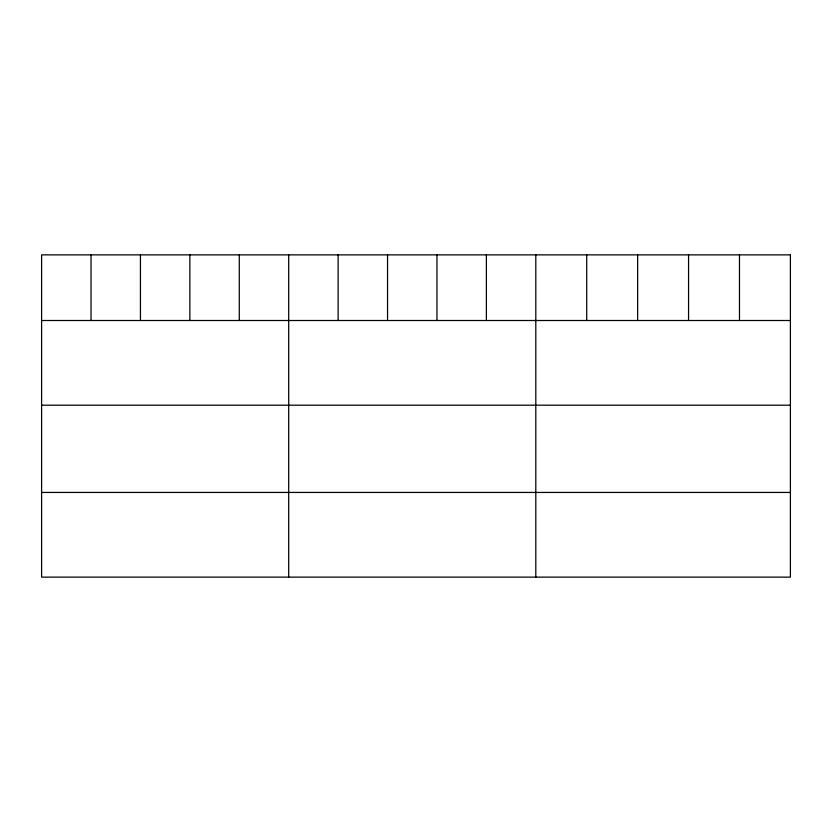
<?xml version="1.0" encoding="UTF-8"?>
<svg xmlns="http://www.w3.org/2000/svg" width="832" height="832" viewBox="0 0 832 832"><rect width="100%" height="100%" fill="white"/><g stroke="black" fill="none" stroke-linecap="round" stroke-linejoin="round"><path stroke-width="1.25" d="M41.6 320.507L790.4 320.507M41.6 405.194L790.4 405.194M41.6 492.44L790.4 492.44M739.482 254.873L739.482 320.507M688.563 254.873L688.563 320.507M637.645 254.873L637.645 320.507M586.726 254.873L586.726 320.507M535.808 254.873L535.808 577.127M486.387 254.873L486.387 320.507M436.966 254.873L436.966 320.507M387.546 254.873L387.546 320.507M338.125 254.873L338.125 320.507M288.704 254.873L288.704 577.127M239.283 254.873L239.283 320.507M189.862 254.873L189.862 320.507M140.442 254.873L140.442 320.507M91.021 254.873L91.021 320.507M790.4 254.873L41.6 254.873L41.6 577.127L790.4 577.127L790.4 254.873"/></g></svg>
